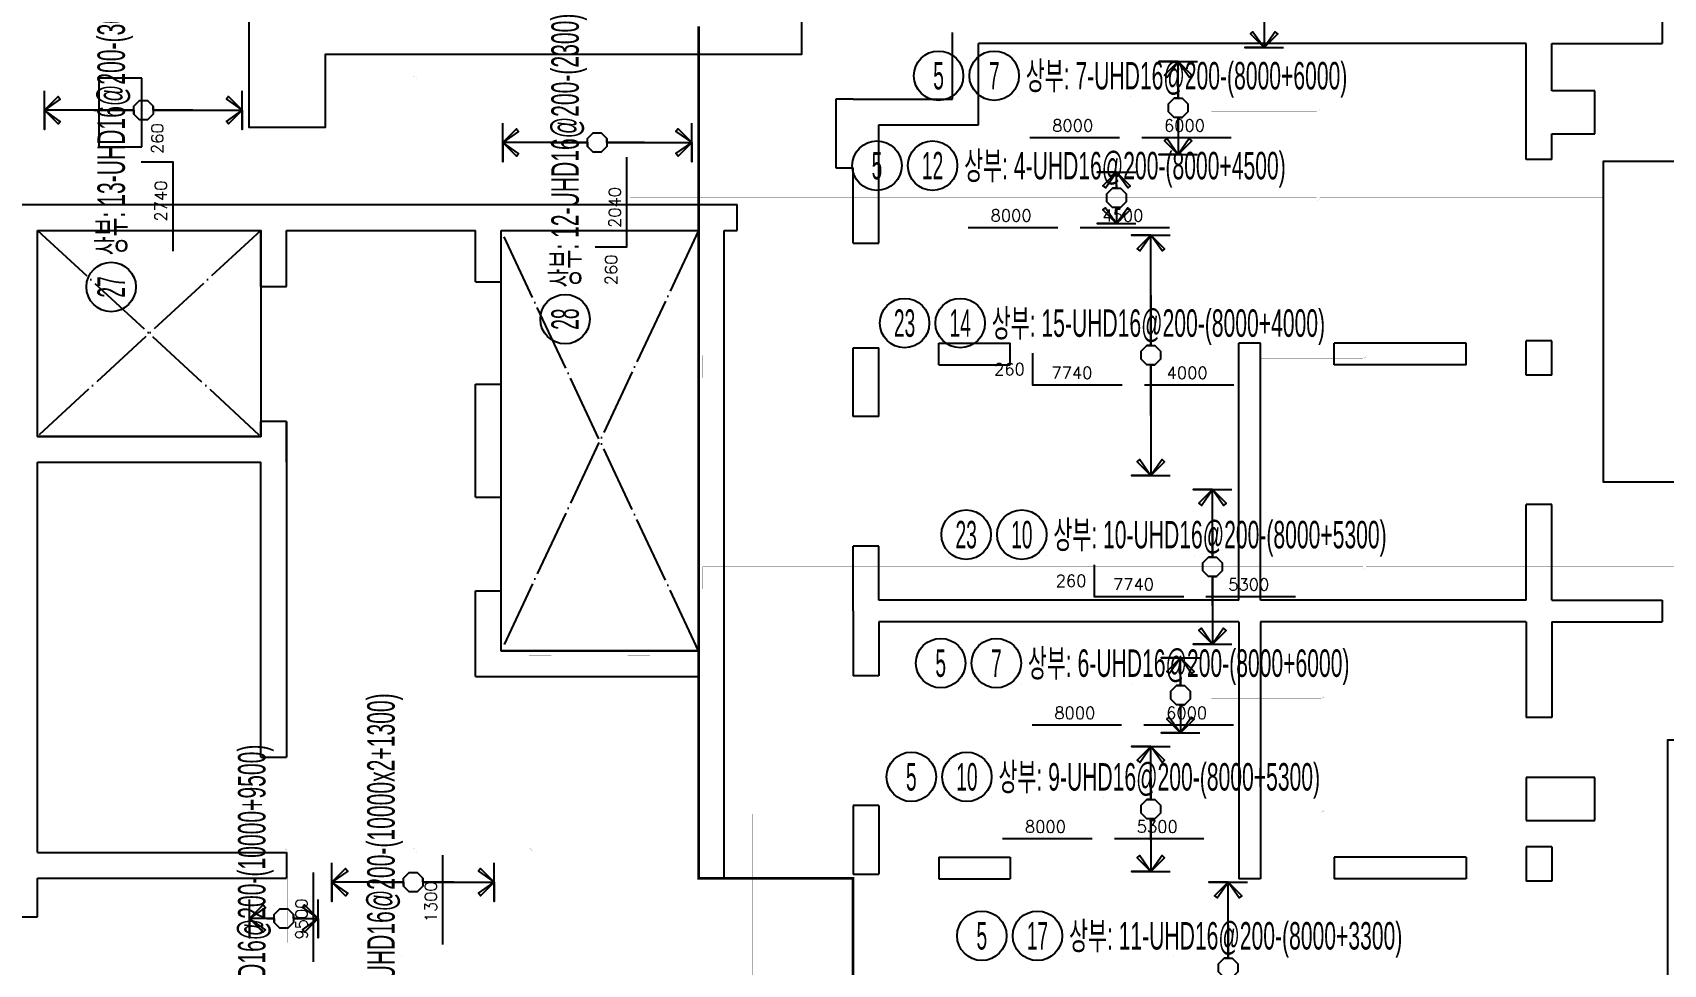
# Model space of a CAD drawing. Header units: millimetres. Extents: x 262481 to 2519995, y -394348 to 364571.
# Drawn here: x 488817 to 507813, y -170455 to -159596 of the extents above; entities that cross this region are included whole.
import ezdxf
from ezdxf.enums import TextEntityAlignment as Align

# ---------------------------------------------------------------- set-up
doc = ezdxf.new("R2010")
doc.units = ezdxf.units.MM
doc.header["$LTSCALE"] = 65
doc.linetypes.add('HID', pattern=[2.5, 2, -0.5])
doc.linetypes.add('XS-기초$0$DDOT', pattern=[14, 12, -1, 0, -1])
for name, color, linetype in [('DIM', 7, 'Continuous'), ('RP_TAG', 7, 'Continuous'), ('XDIM', 7, 'Continuous'), ('XREBAR', 1, 'Continuous'), ('XS-기초$0$OPEN', 9, 'XS-기초$0$DDOT'), ('버림', 8, 'Continuous'), ('철근변경선', 1, 'HID')]:
    doc.layers.add(name, color=color, linetype=linetype)
doc.styles.add('RPWK1', font='arial.ttf', dxfattribs={"bigfont": 'whgtxt.shx'})
doc.styles.add('RPWK2', font='romans.shx', dxfattribs={"bigfont": 'whgtxt.shx'})

# ---------------------------------------------------------------- blocks, each defined once
blk = doc.blocks.new('xdfndgns')
at = {"color": 3, "linetype": 'ByBlock'}
for points in [[(27385, 26780), (27385, 21075), (21835, 21075), (21835, 20225), (20950, 20225), (20950, 21825)], [(18330, 0), (21330, 0), (21330, 1785), (24535, 1785), (24535, 0), (27435, 0), (27435, -600), (38160, -600), (38160, 2400), (37075, 2400), (37075, 6350), (38160, 6350), (38160, 9350), (37475, 9350), (37475, 13090), (38160, 13090), (38160, 16090), (36725, 16090), (36725, 19830), (38160, 19830), (38160, 22830)]]:
    blk.add_lwpolyline(points, dxfattribs=at)
at = {"layer": 'DIM', "color": 5}
for p, q in [((29145, 20555), (29145, 21330)), ((37410, 21455), (37410, 21205)), ((35825, 21205), (29445, 21205)), ((29445, 20255), (29445, 21205)), ((35825, 19850), (35825, 21205)), ((36125, 20650), (36125, 21205)), ((36125, 21205), (37410, 21205)), ((19700, 20800), (19200, 20800)), ((19200, 20800), (19200, 20000)), ((19700, 20000), (19700, 20800)), ((27985, 20555), (27785, 20555)), ((27785, 20555), (27785, 19755)), ((27985, 20555), (29145, 20555)), ((36625, 20650), (36125, 20650)), ((36625, 20150), (36625, 20650)), ((28285, 18875), (28285, 20255)), ((28285, 20255), (29445, 20255)), ((36125, 19850), (36125, 20150)), ((36125, 20150), (36625, 20150)), ((19200, 20000), (19700, 20000)), ((36125, 19850), (35825, 19850)), ((27785, 19755), (27985, 19755)), ((27985, 18875), (27985, 19755)), ((18185, 19325), (26635, 19325)), ((26635, 19025), (26635, 19325)), ((18485, 16625), (18485, 19025)), ((18485, 19025), (21085, 19025)), ((21085, 18370), (21085, 19025)), ((21385, 19025), (23585, 19025)), ((21385, 18370), (21385, 19025)), ((23585, 18425), (23585, 19025)), ((23885, 19025), (26185, 19025)), ((23885, 18425), (23885, 19025)), ((26185, 14125), (26185, 19025)), ((26485, 11475), (26485, 19025)), ((26485, 19025), (26635, 19025)), ((27985, 18875), (28285, 18875)), ((21085, 18370), (21385, 18370)), ((23585, 18425), (23885, 18425)), ((28985, 17710), (29815, 17710)), ((28985, 17460), (28985, 17710)), ((29815, 17460), (29815, 17710)), ((32480, 14715), (32480, 17710)), ((32730, 17710), (32480, 17710)), ((32730, 14715), (32730, 17710)), ((35125, 17710), (33590, 17710)), ((33590, 17460), (33590, 17710)), ((35125, 17460), (35125, 17710)), ((35825, 17340), (35825, 17740)), ((36125, 17740), (35825, 17740)), ((36125, 17340), (36125, 17740)), ((27985, 17655), (28285, 17655)), ((27985, 16855), (27985, 17655)), ((28285, 16855), (28285, 17655)), ((28985, 17460), (29815, 17460)), ((35125, 17460), (33590, 17460)), ((36125, 17340), (35825, 17340)), ((23585, 15915), (23585, 17235)), ((23585, 17235), (23885, 17235)), ((23885, 15915), (23885, 17235)), ((21085, 16625), (21085, 16800)), ((21385, 16800), (21085, 16800)), ((21385, 16800), (21385, 12885)), ((21385, 16325), (21385, 16800)), ((28285, 16855), (27985, 16855)), ((18485, 16625), (21085, 16625)), ((18485, 11775), (18485, 16325)), ((18485, 16325), (21085, 16325)), ((21085, 12885), (21085, 16325)), ((23585, 15915), (23885, 15915)), ((36125, 15830), (35825, 15830)), ((35825, 14715), (35825, 15830)), ((36125, 14715), (36125, 15830)), ((28285, 15345), (27985, 15345)), ((27985, 14590), (27985, 15345)), ((28285, 14715), (28285, 15345)), ((23585, 13825), (23585, 14825)), ((23585, 14825), (23885, 14825)), ((23885, 14125), (23885, 14825)), ((32480, 14715), (28285, 14715)), ((35825, 14715), (32730, 14715)), ((36125, 14715), (37410, 14715)), ((37410, 14715), (37410, 14465)), ((27985, 14590), (27985, 13835)), ((32480, 14465), (28285, 14465)), ((28285, 14465), (28285, 13835)), ((32480, 14465), (32480, 11470)), ((35825, 14465), (32730, 14465)), ((32730, 14465), (32730, 11470)), ((35825, 14465), (35825, 13350)), ((36125, 14465), (36125, 13350)), ((36125, 14465), (37410, 14465)), ((23885, 14125), (26185, 14125)), ((23585, 13825), (26185, 13825)), ((26185, 11475), (26185, 13825)), ((28285, 13835), (27985, 13835)), ((36125, 13350), (35825, 13350)), ((21085, 12885), (21385, 12885)), ((35825, 12650), (35825, 12150)), ((36625, 12650), (35825, 12650)), ((36625, 12150), (36625, 12650)), ((28285, 12325), (27985, 12325)), ((27985, 12325), (27985, 11525)), ((28285, 12325), (28285, 11525)), ((35825, 12150), (36625, 12150)), ((35825, 11840), (35825, 11440)), ((36125, 11840), (35825, 11840)), ((36125, 11840), (36125, 11440)), ((18485, 11775), (21385, 11775)), ((21385, 11775), (21385, 11475)), ((28985, 11720), (29815, 11720)), ((28985, 11720), (28985, 11470)), ((29815, 11720), (29815, 11470)), ((35125, 11720), (33590, 11720)), ((33590, 11720), (33590, 11470)), ((35125, 11720), (35125, 11470)), ((18485, 11025), (18485, 11475)), ((18485, 11475), (21385, 11475)), ((26185, 11475), (26485, 11475)), ((27985, 11525), (28285, 11525)), ((28985, 11470), (29815, 11470)), ((32730, 11470), (32480, 11470)), ((35125, 11470), (33590, 11470)), ((36125, 11440), (35825, 11440)), ((18185, 11025), (18485, 11025))]:
    blk.add_line(p, q, dxfattribs=at)
at = {"layer": 'XS-기초$0$OPEN', "color": 1}
for p, q in [((21085, 19025), (18485, 16625)), ((18485, 19025), (21085, 16625)), ((26185, 19025), (23885, 14125)), ((26185, 14125), (23885, 19025))]:
    blk.add_line(p, q, dxfattribs=at)
at = {"layer": 'XS-기초$0$OPEN', "color": 1, "linetype": 'ByBlock'}
for points in [[(18485, 19025), (21085, 19025), (21085, 16625), (18485, 16625)], [(23885, 19025), (26185, 19025), (26185, 14125), (23885, 14125)]]:
    blk.add_lwpolyline(points, close=True, dxfattribs=at)
at = {"layer": '철근변경선', "linetype": 'ByBlock', "ltscale": 2, "const_width": 30}
blk.add_lwpolyline([(27985, -1437), (27985, 11475), (26185, 11475), (26185, 21404)], dxfattribs=at)
blk = doc.blocks.new('*U2436', base_point=(492874.0943, -171654.5062))
at = {"layer": 'RP_TAG', "color": 0, "linetype": 'Continuous', "ltscale": 100}
for centre in [(492874.095352, -171942.5062), (492874.097744, -172590.5062)]:
    blk.add_circle(centre, 288, dxfattribs=at)
at = {"layer": 'RP_TAG', "color": 0, "linetype": 'Continuous', "ltscale": 100, "style": 'RPWK1', "width": 0.55}
blk.add_text('상부: 11-UHD16@200-(10000x2+1300)', height=320, rotation=90.0002104601, dxfattribs=at).set_placement((492874.09398, -171574.5062), align=Align.MIDDLE_LEFT)
at = {"layer": 'RP_TAG', "color": 0, "linetype": 'Continuous', "ltscale": 100, "style": 'RPWK1', "width": 0.5}
for s, rotation, oblique, p in [('22', 90.0002104619, 0.0000000017, (492874.095352, -171942.5062)), ('1', 90.0002104552, 359.9999999951, (492874.097744, -172590.5062))]:
    blk.add_text(s, height=320, rotation=rotation, dxfattribs=dict(at, oblique=oblique)).set_placement(p, align=Align.MIDDLE_CENTER)
blk = doc.blocks.new('*U2437', base_point=(491369.0943, -171855.5776))
at = {"layer": 'RP_TAG', "color": 0, "linetype": 'Continuous', "ltscale": 100}
for centre in [(491369.095352, -172143.5776), (491369.097744, -172791.5776)]:
    blk.add_circle(centre, 288, dxfattribs=at)
at = {"layer": 'RP_TAG', "color": 0, "linetype": 'Continuous', "ltscale": 100, "style": 'RPWK1', "width": 0.55}
blk.add_text('상부: 5-UHD16@200-(10000+9500)', height=320, rotation=90.0002104601, dxfattribs=at).set_placement((491369.09398, -171775.5776), align=Align.MIDDLE_LEFT)
at = {"layer": 'RP_TAG', "color": 0, "linetype": 'Continuous', "ltscale": 100, "style": 'RPWK1', "oblique": 0.0000000017, "width": 0.5}
for s, p in [('2', (491369.095352, -172143.5776)), ('1', (491369.097744, -172791.5776))]:
    blk.add_text(s, height=320, rotation=90.0002104619, dxfattribs=at).set_placement(p, align=Align.MIDDLE_CENTER)
blk = doc.blocks.new('*U2443', base_point=(499988.4469, -168268.8589))
at = {"layer": 'RP_TAG', "color": 0, "linetype": 'Continuous', "ltscale": 100}
for centre in [(499052.4469, -168268.8589), (499700.4469, -168268.8589)]:
    blk.add_circle(centre, 288, dxfattribs=at)
at = {"layer": 'RP_TAG', "color": 0, "linetype": 'Continuous', "ltscale": 100, "style": 'RPWK1', "width": 0.5}
for s, p in [('5', (499052.4469, -168268.8589)), ('10', (499700.4469, -168268.8589))]:
    blk.add_text(s, height=320, dxfattribs=at).set_placement(p, align=Align.MIDDLE_CENTER)
at = {"layer": 'RP_TAG', "color": 0, "linetype": 'Continuous', "ltscale": 100, "style": 'RPWK1', "width": 0.55}
blk.add_text('상부: 9-UHD16@200-(8000+5300)', height=320, dxfattribs=at).set_placement((500068.4469, -168268.8589), align=Align.MIDDLE_LEFT)
blk = doc.blocks.new('*U2447', base_point=(500809.8755, -170121.3589))
at = {"layer": 'RP_TAG', "color": 0, "linetype": 'Continuous', "ltscale": 100}
for centre in [(499873.8755, -170121.3589), (500521.8755, -170121.3589)]:
    blk.add_circle(centre, 288, dxfattribs=at)
at = {"layer": 'RP_TAG', "color": 0, "linetype": 'Continuous', "ltscale": 100, "style": 'RPWK1', "width": 0.5}
for s, p in [('5', (499873.8755, -170121.3589)), ('17', (500521.8755, -170121.3589))]:
    blk.add_text(s, height=320, dxfattribs=at).set_placement(p, align=Align.MIDDLE_CENTER)
at = {"layer": 'RP_TAG', "color": 0, "linetype": 'Continuous', "ltscale": 100, "style": 'RPWK1', "width": 0.55}
blk.add_text('상부: 11-UHD16@200-(8000+3300)', height=320, dxfattribs=at).set_placement((500889.8755, -170121.3589), align=Align.MIDDLE_LEFT)
blk = doc.blocks.new('*U2448', base_point=(500330.9469, -166943.8589))
at = {"layer": 'RP_TAG', "color": 0, "linetype": 'Continuous', "ltscale": 100}
for centre in [(499394.9469, -166943.8589), (500042.9469, -166943.8589)]:
    blk.add_circle(centre, 288, dxfattribs=at)
at = {"layer": 'RP_TAG', "color": 0, "linetype": 'Continuous', "ltscale": 100, "style": 'RPWK1', "width": 0.5}
for s, p in [('5', (499394.9469, -166943.8589)), ('7', (500042.9469, -166943.8589))]:
    blk.add_text(s, height=320, dxfattribs=at).set_placement(p, align=Align.MIDDLE_CENTER)
at = {"layer": 'RP_TAG', "color": 0, "linetype": 'Continuous', "ltscale": 100, "style": 'RPWK1', "width": 0.55}
blk.add_text('상부: 6-UHD16@200-(8000+6000)', height=320, dxfattribs=at).set_placement((500410.9469, -166943.8589), align=Align.MIDDLE_LEFT)
blk = doc.blocks.new('*U2451', base_point=(499588.4469, -161146.3589))
at = {"layer": 'RP_TAG', "color": 0, "linetype": 'Continuous', "ltscale": 100}
for centre in [(498652.4469, -161146.3589), (499300.4469, -161146.3589)]:
    blk.add_circle(centre, 288, dxfattribs=at)
at = {"layer": 'RP_TAG', "color": 0, "linetype": 'Continuous', "ltscale": 100, "style": 'RPWK1', "width": 0.5}
for s, p in [('5', (498652.4469, -161146.3589)), ('12', (499300.4469, -161146.3589))]:
    blk.add_text(s, height=320, dxfattribs=at).set_placement(p, align=Align.MIDDLE_CENTER)
at = {"layer": 'RP_TAG', "color": 0, "linetype": 'Continuous', "ltscale": 100, "style": 'RPWK1', "width": 0.55}
blk.add_text('상부: 4-UHD16@200-(8000+4500)', height=320, dxfattribs=at).set_placement((499668.4469, -161146.3589), align=Align.MIDDLE_LEFT)
blk = doc.blocks.new('*U2452', base_point=(500305.9469, -160098.8589))
at = {"layer": 'RP_TAG', "color": 0, "linetype": 'Continuous', "ltscale": 100}
for centre in [(499369.9469, -160098.8589), (500017.9469, -160098.8589)]:
    blk.add_circle(centre, 288, dxfattribs=at)
at = {"layer": 'RP_TAG', "color": 0, "linetype": 'Continuous', "ltscale": 100, "style": 'RPWK1', "width": 0.5}
for s, p in [('5', (499369.9469, -160098.8589)), ('7', (500017.9469, -160098.8589))]:
    blk.add_text(s, height=320, dxfattribs=at).set_placement(p, align=Align.MIDDLE_CENTER)
at = {"layer": 'RP_TAG', "color": 0, "linetype": 'Continuous', "ltscale": 100, "style": 'RPWK1', "width": 0.55}
blk.add_text('상부: 7-UHD16@200-(8000+6000)', height=320, dxfattribs=at).set_placement((500385.9469, -160098.8589), align=Align.MIDDLE_LEFT)
blk = doc.blocks.new('*U2454', base_point=(499909.8755, -162981.3589))
at = {"layer": 'RP_TAG', "color": 0, "linetype": 'Continuous', "ltscale": 100}
for centre in [(498973.8755, -162981.3589), (499621.8755, -162981.3589)]:
    blk.add_circle(centre, 288, dxfattribs=at)
at = {"layer": 'RP_TAG', "color": 0, "linetype": 'Continuous', "ltscale": 100, "style": 'RPWK1', "width": 0.55}
blk.add_text('상부: 15-UHD16@200-(8000+4000)', height=320, dxfattribs=at).set_placement((499989.8755, -162981.3589), align=Align.MIDDLE_LEFT)
at = {"layer": 'RP_TAG', "color": 0, "linetype": 'Continuous', "ltscale": 100, "style": 'RPWK1', "width": 0.5}
for s, p in [('23', (498973.8755, -162981.3589)), ('14', (499621.8755, -162981.3589))]:
    blk.add_text(s, height=320, dxfattribs=at).set_placement(p, align=Align.MIDDLE_CENTER)
blk = doc.blocks.new('*U2455', base_point=(500627.3755, -165446.3589))
at = {"layer": 'RP_TAG', "color": 0, "linetype": 'Continuous', "ltscale": 100}
for centre in [(499691.3755, -165446.3589), (500339.3755, -165446.3589)]:
    blk.add_circle(centre, 288, dxfattribs=at)
at = {"layer": 'RP_TAG', "color": 0, "linetype": 'Continuous', "ltscale": 100, "style": 'RPWK1', "width": 0.55}
blk.add_text('상부: 10-UHD16@200-(8000+5300)', height=320, dxfattribs=at).set_placement((500707.3755, -165446.3589), align=Align.MIDDLE_LEFT)
at = {"layer": 'RP_TAG', "color": 0, "linetype": 'Continuous', "ltscale": 100, "style": 'RPWK1', "width": 0.5}
for s, p in [('23', (499691.3755, -165446.3589)), ('10', (500339.3755, -165446.3589))]:
    blk.add_text(s, height=320, dxfattribs=at).set_placement(p, align=Align.MIDDLE_CENTER)
blk = doc.blocks.new('*U2478', base_point=(489731.5943, -162272.2741))
at = {"layer": 'RP_TAG', "color": 0, "linetype": 'Continuous', "ltscale": 100}
blk.add_circle((489731.595352, -162560.2741), 288, dxfattribs=at)
at = {"layer": 'RP_TAG', "color": 0, "linetype": 'Continuous', "ltscale": 100, "style": 'RPWK1', "oblique": 359.9999999948, "width": 0.55}
blk.add_text('상부: 13-UHD16@200-(3000)', height=320, rotation=90.000210454, dxfattribs=at).set_placement((489731.59398, -162192.2741), align=Align.MIDDLE_LEFT)
at = {"layer": 'RP_TAG', "color": 0, "linetype": 'Continuous', "ltscale": 100, "style": 'RPWK1', "oblique": 0.0000000017, "width": 0.5}
blk.add_text('27', height=320, rotation=90.0002104619, dxfattribs=at).set_placement((489731.595352, -162560.2741), align=Align.MIDDLE_CENTER)
blk = doc.blocks.new('*U2481', base_point=(495019.0943, -162647.2741))
at = {"layer": 'RP_TAG', "color": 0, "linetype": 'Continuous', "ltscale": 100}
blk.add_circle((495019.095352, -162935.2741), 288, dxfattribs=at)
at = {"layer": 'RP_TAG', "color": 0, "linetype": 'Continuous', "ltscale": 100, "style": 'RPWK1', "width": 0.55}
blk.add_text('상부: 12-UHD16@200-(2300)', height=320, rotation=90.0002104601, dxfattribs=at).set_placement((495019.09398, -162567.2741), align=Align.MIDDLE_LEFT)
at = {"layer": 'RP_TAG', "color": 0, "linetype": 'Continuous', "ltscale": 100, "style": 'RPWK1', "oblique": 0.0000000017, "width": 0.5}
blk.add_text('28', height=320, rotation=90.0002104619, dxfattribs=at).set_placement((495019.095352, -162935.2741), align=Align.MIDDLE_CENTER)

msp = doc.modelspace()

# ---------------------------------------------------------------- linework, layer by layer
at = {"layer": 'RP_TAG', "color": 250, "linetype": 'Continuous', "ltscale": 100}
for p, q in [((500305.9, -160338.9), (500306, -160338.9)), ((501608, -160338.9), (501608, -160338.9)), ((499588.4, -161386.4), (499588.5, -161386.4)), ((500890.5, -161386.4), (500890.5, -161386.4)), ((489971.6, -162272.3), (489971.6, -162272.3)), ((495259.1, -162647.3), (495259.1, -162647.3)), ((499909.9, -163221.4), (499909.9, -163221.4)), ((501639.1, -163221.4), (501639.2, -163221.4)), ((500627.4, -165686.4), (500627.4, -165686.4)), ((502356.6, -165686.4), (502356.7, -165686.4)), ((500330.9, -167183.9), (500331, -167183.9)), ((501633, -167183.9), (501633, -167183.9)), ((499988.4, -168508.9), (499988.5, -168508.9)), ((501290.5, -168508.9), (501290.5, -168508.9)), ((493114.1, -170352.4), (493114.1, -170352.4)), ((500809.9, -170361.4), (500809.9, -170361.4)), ((502112, -170361.4), (502112, -170361.4))]:
    msp.add_line(p, q, dxfattribs=at)
at = {"layer": 'RP_TAG', "color": 1, "linetype": 'Continuous', "ltscale": 100}
for points in [[(500433.9, -160818.9), (501476.8, -160818.9)], [(501736, -160818.9), (502778.9, -160818.9)], [(495369.8, -162091.9), (495739.1, -162091.9), (495739.1, -161049.2)], [(490082.3, -161101.6), (490451.6, -161101.6), (490451.6, -162144.3)], [(499716.4, -161866.4), (500759.3, -161866.4)], [(501018.5, -161866.4), (502061.4, -161866.4)], [(500465.3, -163332), (500465.3, -163701.4), (501507.9, -163701.4)], [(501767.1, -163701.4), (502810, -163701.4)], [(501182.8, -165797), (501182.8, -166166.4), (502225.4, -166166.4)], [(502484.6, -166166.4), (503527.5, -166166.4)], [(500458.9, -167663.9), (501501.8, -167663.9)], [(501761, -167663.9), (502803.9, -167663.9)], [(500116.4, -168988.9), (501159.3, -168988.9)], [(501418.5, -168988.9), (502461.4, -168988.9)], [(493594.1, -170224.4), (493594.1, -169181.5)], [(492089.1, -170425.5), (492089.1, -169382.6)]]:
    msp.add_lwpolyline(points, dxfattribs=at)
at = {"layer": 'XDIM', "color": 4, "linetype": 'Continuous', "elevation": -1.5}
for points in [[(503161.6, -159371.4), (503161.6, -159083.9), (503208.2, -159083.9), (503115, -159083.9), (503049.1, -159018), (503049.1, -158924.8), (503115, -158858.9), (503208.2, -158858.9), (503274.1, -158924.8), (503274.1, -159018), (503208.2, -159083.9), (503161.6, -159083.9), (503161.6, -159371.4), (503161.6, -159371.4), (503161.6, -159771.4), (503002.5, -159612.3), (503032.5, -159587), (503161.6, -159771.4), (503320.7, -159612.3), (503290.6, -159587), (503161.6, -159771.4), (502936.6, -159771.4), (503386.6, -159771.4)], [(489530.3, -160501.4), (489994.1, -160501.4), (489994.1, -160548), (489994.1, -160454.8), (490060, -160388.9), (490153.2, -160388.9), (490219.1, -160454.8), (490219.1, -160548), (490153.2, -160613.9), (490060, -160613.9), (489994.1, -160548), (489994.1, -160501.4), (489530.3, -160501.4), (489530.3, -160501.4), (488954.1, -160501.4), (489113.2, -160342.3), (489138.4, -160372.3), (488954.1, -160501.4), (489113.2, -160660.5), (489138.4, -160630.4), (488954.1, -160501.4), (488954.1, -160726.4), (488954.1, -160276.4)], [(490682.8, -160501.4), (490219.1, -160501.4), (490219.1, -160454.8), (490219.1, -160548), (490153.2, -160613.9), (490060, -160613.9), (489994.1, -160548), (489994.1, -160454.8), (490060, -160388.9), (490153.2, -160388.9), (490219.1, -160454.8), (490219.1, -160501.4), (490682.8, -160501.4), (490682.8, -160501.4), (491259.1, -160501.4), (491100, -160660.5), (491074.8, -160630.4), (491259.1, -160501.4), (491100, -160342.3), (491074.8, -160372.3), (491259.1, -160501.4), (491259.1, -160726.4), (491259.1, -160276.4)], [(494844.1, -160876.4), (495281.6, -160876.4), (495281.6, -160923), (495281.6, -160829.8), (495347.5, -160763.9), (495440.7, -160763.9), (495506.6, -160829.8), (495506.6, -160923), (495440.7, -160988.9), (495347.5, -160988.9), (495281.6, -160923), (495281.6, -160876.4), (494844.1, -160876.4), (494844.1, -160876.4), (494294.1, -160876.4), (494453.2, -160717.3), (494478.4, -160747.3), (494294.1, -160876.4), (494453.2, -161035.5), (494478.4, -161005.4), (494294.1, -160876.4), (494294.1, -161101.4), (494294.1, -160651.4)], [(495944.1, -160876.4), (495506.6, -160876.4), (495506.6, -160829.8), (495506.6, -160923), (495440.7, -160988.9), (495347.5, -160988.9), (495281.6, -160923), (495281.6, -160829.8), (495347.5, -160763.9), (495440.7, -160763.9), (495506.6, -160829.8), (495506.6, -160876.4), (495944.1, -160876.4), (495944.1, -160876.4), (496494.1, -160876.4), (496335, -161035.5), (496309.8, -161005.4), (496494.1, -160876.4), (496335, -160717.3), (496309.8, -160747.3), (496494.1, -160876.4), (496494.1, -161101.4), (496494.1, -160651.4)], [(501844.1, -162656.4), (501844.1, -163243.9), (501797.5, -163243.9), (501890.7, -163243.9), (501956.6, -163309.8), (501956.6, -163403), (501890.7, -163468.9), (501797.5, -163468.9), (501731.6, -163403), (501731.6, -163309.8), (501797.5, -163243.9), (501844.1, -163243.9), (501844.1, -162656.4), (501844.1, -162656.4), (501844.1, -161956.4), (502003.2, -162115.5), (501973.1, -162140.7), (501844.1, -161956.4), (501685, -162115.5), (501715, -162140.7), (501844.1, -161956.4), (501619.1, -161956.4), (502069.1, -161956.4)], [(501844.1, -164056.4), (501844.1, -163468.9), (501890.7, -163468.9), (501797.5, -163468.9), (501731.6, -163403), (501731.6, -163309.8), (501797.5, -163243.9), (501890.7, -163243.9), (501956.6, -163309.8), (501956.6, -163403), (501890.7, -163468.9), (501844.1, -163468.9), (501844.1, -164056.4), (501844.1, -164056.4), (501844.1, -164756.4), (501685, -164597.3), (501715, -164572), (501844.1, -164756.4), (502003.2, -164597.3), (501973.1, -164572), (501844.1, -164756.4), (501619.1, -164756.4), (502069.1, -164756.4)], [(502561.6, -165371.4), (502561.6, -165708.9), (502515, -165708.9), (502608.2, -165708.9), (502674.1, -165774.8), (502674.1, -165868), (502608.2, -165933.9), (502515, -165933.9), (502449.1, -165868), (502449.1, -165774.8), (502515, -165708.9), (502561.6, -165708.9), (502561.6, -165371.4), (502561.6, -165371.4), (502561.6, -164921.4), (502720.7, -165080.5), (502690.6, -165105.7), (502561.6, -164921.4), (502402.5, -165080.5), (502432.5, -165105.7), (502561.6, -164921.4), (502336.6, -164921.4), (502786.6, -164921.4)], [(502561.6, -166271.4), (502561.6, -165933.9), (502608.2, -165933.9), (502515, -165933.9), (502449.1, -165868), (502449.1, -165774.8), (502515, -165708.9), (502608.2, -165708.9), (502674.1, -165774.8), (502674.1, -165868), (502608.2, -165933.9), (502561.6, -165933.9), (502561.6, -166271.4), (502561.6, -166271.4), (502561.6, -166721.4), (502402.5, -166562.3), (502432.5, -166537), (502561.6, -166721.4), (502720.7, -166562.3), (502690.6, -166537), (502561.6, -166721.4), (502336.6, -166721.4), (502786.6, -166721.4)], [(492776.6, -169496.4), (493136.6, -169496.4), (493136.6, -169543), (493136.6, -169449.8), (493202.5, -169383.9), (493295.7, -169383.9), (493361.6, -169449.8), (493361.6, -169543), (493295.7, -169608.9), (493202.5, -169608.9), (493136.6, -169543), (493136.6, -169496.4), (492776.6, -169496.4), (492776.6, -169496.4), (492304.1, -169496.4), (492463.2, -169337.3), (492488.4, -169367.3), (492304.1, -169496.4), (492463.2, -169655.5), (492488.4, -169625.4), (492304.1, -169496.4), (492304.1, -169721.4), (492304.1, -169271.4)], [(493721.6, -169496.4), (493361.6, -169496.4), (493361.6, -169449.8), (493361.6, -169543), (493295.7, -169608.9), (493202.5, -169608.9), (493136.6, -169543), (493136.6, -169449.8), (493202.5, -169383.9), (493295.7, -169383.9), (493361.6, -169449.8), (493361.6, -169496.4), (493721.6, -169496.4), (493721.6, -169496.4), (494194.1, -169496.4), (494035, -169655.5), (494009.8, -169625.4), (494194.1, -169496.4), (494035, -169337.3), (494009.8, -169367.3), (494194.1, -169496.4), (494194.1, -169721.4), (494194.1, -169271.4)], [(491544.1, -169921.4), (491631.6, -169921.4), (491631.6, -169968), (491631.6, -169874.8), (491697.5, -169808.9), (491790.7, -169808.9), (491856.6, -169874.8), (491856.6, -169968), (491790.7, -170033.9), (491697.5, -170033.9), (491631.6, -169968), (491631.6, -169921.4), (491544.1, -169921.4), (491544.1, -169921.4), (491344.1, -169921.4), (491503.2, -169762.3), (491528.4, -169792.3), (491344.1, -169921.4), (491503.2, -170080.5), (491528.4, -170050.4), (491344.1, -169921.4), (491344.1, -170146.4), (491344.1, -169696.4)], [(491944.1, -169921.4), (491856.6, -169921.4), (491856.6, -169874.8), (491856.6, -169968), (491790.7, -170033.9), (491697.5, -170033.9), (491631.6, -169968), (491631.6, -169874.8), (491697.5, -169808.9), (491790.7, -169808.9), (491856.6, -169874.8), (491856.6, -169921.4), (491944.1, -169921.4), (491944.1, -169921.4), (492144.1, -169921.4), (491985, -170080.5), (491959.8, -170050.4), (492144.1, -169921.4), (491985, -169762.3), (491959.8, -169792.3), (492144.1, -169921.4), (492144.1, -170146.4), (492144.1, -169696.4)]]:
    msp.add_lwpolyline(points, dxfattribs=at).dxf.unprotected_set("ltscale", 0)
at = {"layer": 'XDIM', "color": 4, "linetype": 'Continuous'}
for points in [[(502161.6, -160202.6), (502161.6, -160361.4), (502115, -160361.4), (502208.2, -160361.4), (502274.1, -160427.3), (502274.1, -160520.5), (502208.2, -160586.4), (502115, -160586.4), (502049.1, -160520.5), (502049.1, -160427.3), (502115, -160361.4), (502161.6, -160361.4), (502161.6, -160202.6), (502161.6, -160202.6), (502161.6, -159931.4), (502320.7, -160090.5), (502290.6, -160115.7), (502161.6, -159931.4), (502002.5, -160090.5), (502032.5, -160115.7), (502161.6, -159931.4), (501936.6, -159931.4), (502386.6, -159931.4)], [(502161.6, -160745.1), (502161.6, -160586.4), (502208.2, -160586.4), (502115, -160586.4), (502049.1, -160520.5), (502049.1, -160427.3), (502115, -160361.4), (502208.2, -160361.4), (502274.1, -160427.3), (502274.1, -160520.5), (502208.2, -160586.4), (502161.6, -160586.4), (502161.6, -160745.1), (502161.6, -160745.1), (502161.6, -161016.4), (502002.5, -160857.3), (502032.5, -160832), (502161.6, -161016.4), (502320.7, -160857.3), (502290.6, -160832), (502161.6, -161016.4), (501936.6, -161016.4), (502386.6, -161016.4)], [(501444.1, -161371.4), (501444.1, -161408.9), (501397.5, -161408.9), (501490.7, -161408.9), (501556.6, -161474.8), (501556.6, -161568), (501490.7, -161633.9), (501397.5, -161633.9), (501331.6, -161568), (501331.6, -161474.8), (501397.5, -161408.9), (501444.1, -161408.9), (501444.1, -161371.4), (501444.1, -161371.4), (501444.1, -161221.4), (501603.2, -161380.5), (501573.1, -161405.7), (501444.1, -161221.4), (501285, -161380.5), (501315, -161405.7), (501444.1, -161221.4), (501219.1, -161221.4), (501669.1, -161221.4)], [(501444.1, -161671.4), (501444.1, -161633.9), (501490.7, -161633.9), (501397.5, -161633.9), (501331.6, -161568), (501331.6, -161474.8), (501397.5, -161408.9), (501490.7, -161408.9), (501556.6, -161474.8), (501556.6, -161568), (501490.7, -161633.9), (501444.1, -161633.9), (501444.1, -161671.4), (501444.1, -161671.4), (501444.1, -161821.4), (501285, -161662.3), (501315, -161637), (501444.1, -161821.4), (501603.2, -161662.3), (501573.1, -161637), (501444.1, -161821.4), (501219.1, -161821.4), (501669.1, -161821.4)], [(502186.6, -167100.1), (502186.6, -167206.4), (502140, -167206.4), (502233.2, -167206.4), (502299.1, -167272.3), (502299.1, -167365.5), (502233.2, -167431.4), (502140, -167431.4), (502074.1, -167365.5), (502074.1, -167272.3), (502140, -167206.4), (502186.6, -167206.4), (502186.6, -167100.1), (502186.6, -167100.1), (502186.6, -166881.4), (502345.7, -167040.5), (502315.6, -167065.7), (502186.6, -166881.4), (502027.5, -167040.5), (502057.5, -167065.7), (502186.6, -166881.4), (501961.6, -166881.4), (502411.6, -166881.4)], [(502186.6, -167537.6), (502186.6, -167431.4), (502233.2, -167431.4), (502140, -167431.4), (502074.1, -167365.5), (502074.1, -167272.3), (502140, -167206.4), (502233.2, -167206.4), (502299.1, -167272.3), (502299.1, -167365.5), (502233.2, -167431.4), (502186.6, -167431.4), (502186.6, -167537.6), (502186.6, -167537.6), (502186.6, -167756.4), (502027.5, -167597.3), (502057.5, -167572), (502186.6, -167756.4), (502345.7, -167597.3), (502315.6, -167572), (502186.6, -167756.4), (501961.6, -167756.4), (502411.6, -167756.4)], [(501844.1, -168280.1), (501844.1, -168531.4), (501797.5, -168531.4), (501890.7, -168531.4), (501956.6, -168597.3), (501956.6, -168690.5), (501890.7, -168756.4), (501797.5, -168756.4), (501731.6, -168690.5), (501731.6, -168597.3), (501797.5, -168531.4), (501844.1, -168531.4), (501844.1, -168280.1), (501844.1, -168280.1), (501844.1, -167916.4), (502003.2, -168075.5), (501973.1, -168100.7), (501844.1, -167916.4), (501685, -168075.5), (501715, -168100.7), (501844.1, -167916.4), (501619.1, -167916.4), (502069.1, -167916.4)], [(501844.1, -169007.6), (501844.1, -168756.4), (501890.7, -168756.4), (501797.5, -168756.4), (501731.6, -168690.5), (501731.6, -168597.3), (501797.5, -168531.4), (501890.7, -168531.4), (501956.6, -168597.3), (501956.6, -168690.5), (501890.7, -168756.4), (501844.1, -168756.4), (501844.1, -169007.6), (501844.1, -169007.6), (501844.1, -169371.4), (501685, -169212.3), (501715, -169187), (501844.1, -169371.4), (502003.2, -169212.3), (501973.1, -169187), (501844.1, -169371.4), (501619.1, -169371.4), (502069.1, -169371.4)], [(502744.1, -169996.4), (502744.1, -170383.9), (502697.5, -170383.9), (502790.7, -170383.9), (502856.6, -170449.8), (502856.6, -170543), (502790.7, -170608.9), (502697.5, -170608.9), (502631.6, -170543), (502631.6, -170449.8), (502697.5, -170383.9), (502744.1, -170383.9), (502744.1, -169996.4), (502744.1, -169996.4), (502744.1, -169496.4), (502903.2, -169655.5), (502873.1, -169680.7), (502744.1, -169496.4), (502585, -169655.5), (502615, -169680.7), (502744.1, -169496.4), (502519.1, -169496.4), (502969.1, -169496.4)], [(502744.1, -170996.4), (502744.1, -170608.9), (502790.7, -170608.9), (502697.5, -170608.9), (502631.6, -170543), (502631.6, -170449.8), (502697.5, -170383.9), (502790.7, -170383.9), (502856.6, -170449.8), (502856.6, -170543), (502790.7, -170608.9), (502744.1, -170608.9), (502744.1, -170996.4), (502744.1, -170996.4), (502744.1, -171496.4), (502585, -171337.3), (502615, -171312), (502744.1, -171496.4), (502903.2, -171337.3), (502873.1, -171312), (502744.1, -171496.4), (502519.1, -171496.4), (502969.1, -171496.4)]]:
    msp.add_lwpolyline(points, dxfattribs=at).dxf.unprotected_set("ltscale", 0)
at = {"layer": 'XREBAR', "color": 171, "linetype": 'Continuous', "const_width": 1}
for points in [[(490366.6, -161851.4), (490106.6, -161851.4), (490106.6, -159101.4)], [(493286.6, -161151.4), (493286.6, -161151.4), (493286.6, -160141.4), (493281.6, -160122.6), (493267.8, -160108.9), (493249.1, -160103.9), (493249.1, -159851.4), (493249.1, -159851.4)], [(495654.1, -161851.4), (495394.1, -161851.4), (495394.1, -159851.4)], [(493286.6, -170141.4), (493286.6, -170141.4), (493286.6, -169141.4), (493281.6, -169122.6), (493267.8, -169108.9), (493249.1, -169103.9), (493249.1, -160141.4), (493249.1, -160141.4)], [(495774.1, -160473.9), (495774.1, -160473.9), (503774.1, -160473.9), (503774.1, -160473.9)], [(502549.1, -160511.4), (502549.1, -160511.4), (503774.1, -160511.4), (503792.8, -160506.3), (503806.6, -160492.6), (503811.6, -160473.9), (508549.1, -160473.9), (508549.1, -160473.9)], [(491781.6, -170201.4), (491781.6, -170201.4), (491781.6, -169141.4), (491776.6, -169122.6), (491762.8, -169108.9), (491744.1, -169103.9), (491744.1, -160701.4), (491744.1, -160701.4)], [(495774.1, -161521.4), (495774.1, -161521.4), (503774.1, -161521.4), (503774.1, -161521.4)], [(502614.1, -161558.9), (502614.1, -161558.9), (503774.1, -161558.9), (503792.8, -161553.8), (503806.6, -161540.1), (503811.6, -161521.4), (507114.1, -161521.4), (507114.1, -161521.4)], [(496624.1, -163616.4), (496624.1, -163356.4), (504314.1, -163356.4), (504314.1, -163356.4)], [(503114.1, -163393.9), (503114.1, -163393.9), (504314.1, -163393.9), (504332.8, -163388.8), (504346.6, -163375.1), (504351.6, -163356.4), (507114.1, -163356.4), (507114.1, -163356.4)], [(490276.6, -172041.4), (490276.6, -172041.4), (490276.6, -170926.4), (490271.6, -170907.6), (490257.8, -170893.9), (490239.1, -170888.9), (490239.1, -164351.4), (490499.1, -164351.4)], [(496624.1, -166081.4), (496624.1, -165821.4), (504314.1, -165821.4), (504314.1, -165821.4)], [(503249.1, -165858.9), (503249.1, -165858.9), (504314.1, -165858.9), (504332.8, -165853.8), (504346.6, -165840.1), (504351.6, -165821.4), (508549.1, -165821.4), (508549.1, -165821.4)], [(494636.6, -170241.4), (494636.6, -170241.4), (494636.6, -169141.4), (494631.6, -169122.6), (494617.8, -169108.9), (494599.1, -169103.9), (494599.1, -166851.4), (494859.1, -166851.4)], [(495786.6, -172041.4), (495786.6, -172041.4), (495786.6, -170926.4), (495781.6, -170907.6), (495767.8, -170893.9), (495749.1, -170888.9), (495749.1, -166851.4), (496009.1, -166851.4)], [(495824.1, -167318.9), (495824.1, -167318.9), (503824.1, -167318.9), (503824.1, -167318.9)], [(502549.1, -167356.4), (502549.1, -167356.4), (503824.1, -167356.4), (503842.8, -167351.3), (503856.6, -167337.6), (503861.6, -167318.9), (508549.1, -167318.9), (508549.1, -167318.9)], [(495824.1, -168643.9), (495824.1, -168643.9), (503824.1, -168643.9), (503824.1, -168643.9)], [(502564.1, -168681.4), (502564.1, -168681.4), (503824.1, -168681.4), (503842.8, -168676.3), (503856.6, -168662.6), (503861.6, -168643.9), (507864.1, -168643.9), (507864.1, -168643.9)], [(497236.6, -172001.4), (497236.6, -172001.4), (497236.6, -170926.4), (497231.6, -170907.6), (497217.8, -170893.9), (497199.1, -170888.9), (497199.1, -168701.4), (497199.1, -168701.4)], [(498131.6, -172701.4), (498131.6, -172701.4), (498131.6, -171526.4), (498126.6, -171507.6), (498112.8, -171493.9), (498094.1, -171488.9), (498094.1, -168701.4), (498094.1, -168701.4)], [(491744.1, -179141.4), (491744.1, -179141.4), (491744.1, -169141.4), (491744.1, -169141.4)], [(493249.1, -179141.4), (493249.1, -179141.4), (493249.1, -169141.4), (493249.1, -169141.4)], [(494599.1, -179141.4), (494599.1, -179141.4), (494599.1, -169141.4), (494599.1, -169141.4)]]:
    msp.add_lwpolyline(points, dxfattribs=at).dxf.unprotected_set("ltscale", 0)

# ---------------------------------------------------------------- block references
at = {"layer": 'RP_TAG', "color": 171, "linetype": 'Continuous', "ltscale": 1.44556e-317}
for name, p in [('*U2478', (489731.6, -162272.3)), ('*U2481', (495019.1, -162647.3)), ('*U2452', (500305.9, -160098.9)), ('*U2451', (499588.4, -161146.4)), ('*U2454', (499909.9, -162981.4)), ('*U2455', (500627.4, -165446.4)), ('*U2448', (500330.9, -166943.9)), ('*U2436', (492874.1, -171654.5)), ('*U2437', (491369.1, -171855.6)), ('*U2443', (499988.4, -168268.9)), ('*U2447', (500809.9, -170121.4))]:
    msp.add_blockref(name, p, dxfattribs=at)
at = {"layer": '버림'}
msp.add_blockref('xdfndgns', (470389.1, -180926.4), dxfattribs=at)

# ---------------------------------------------------------------- texts
at = {"layer": 'RP_TAG', "color": 2, "linetype": 'Continuous', "ltscale": 100, "style": 'RPWK2'}
msp.add_text('260', height=139.38, rotation=90.00019, dxfattribs=at).set_placement((490381, -161011.3), align=Align.BOTTOM_LEFT)
for s, p in [('8000', (500932.5, -160790.8)), ('6000', (502234.6, -160790.8)), ('8000', (500215, -161838.3)), ('4500', (501517.1, -161838.3)), ('7740', (500923.1, -163672.1)), ('4000', (502265.7, -163673.3)), ('7740', (501640.6, -166137.1)), ('5300', (502983.2, -166138.3)), ('8000', (500957.5, -167635.8)), ('6000', (502259.6, -167635.8)), ('8000', (500615, -168960.8)), ('5300', (501917.1, -168960.8))]:
    msp.add_text(s, height=139.38, dxfattribs=at).set_placement(p, align=Align.BOTTOM_CENTER)
for s, rotation, p in [('2740', 90.00019, (490422.4, -161559.4)), ('2040', 90.00021, (495709.9, -161634)), ('1300', 90.00021, (493566.1, -169725.9)), ('9500', 90.00021, (492061.1, -169926.9))]:
    msp.add_text(s, height=139.38, rotation=rotation, dxfattribs=at).set_placement(p, align=Align.BOTTOM_CENTER)
msp.add_text('260', height=139.38, rotation=90.00021, dxfattribs=at).set_placement((495668.5, -162182.2), align=Align.BOTTOM_RIGHT)
for p in [(500375, -163630.8), (501092.5, -166095.8)]:
    msp.add_text('260', height=139.38, dxfattribs=at).set_placement(p, align=Align.BOTTOM_RIGHT)

doc.saveas('drawing.dxf')
